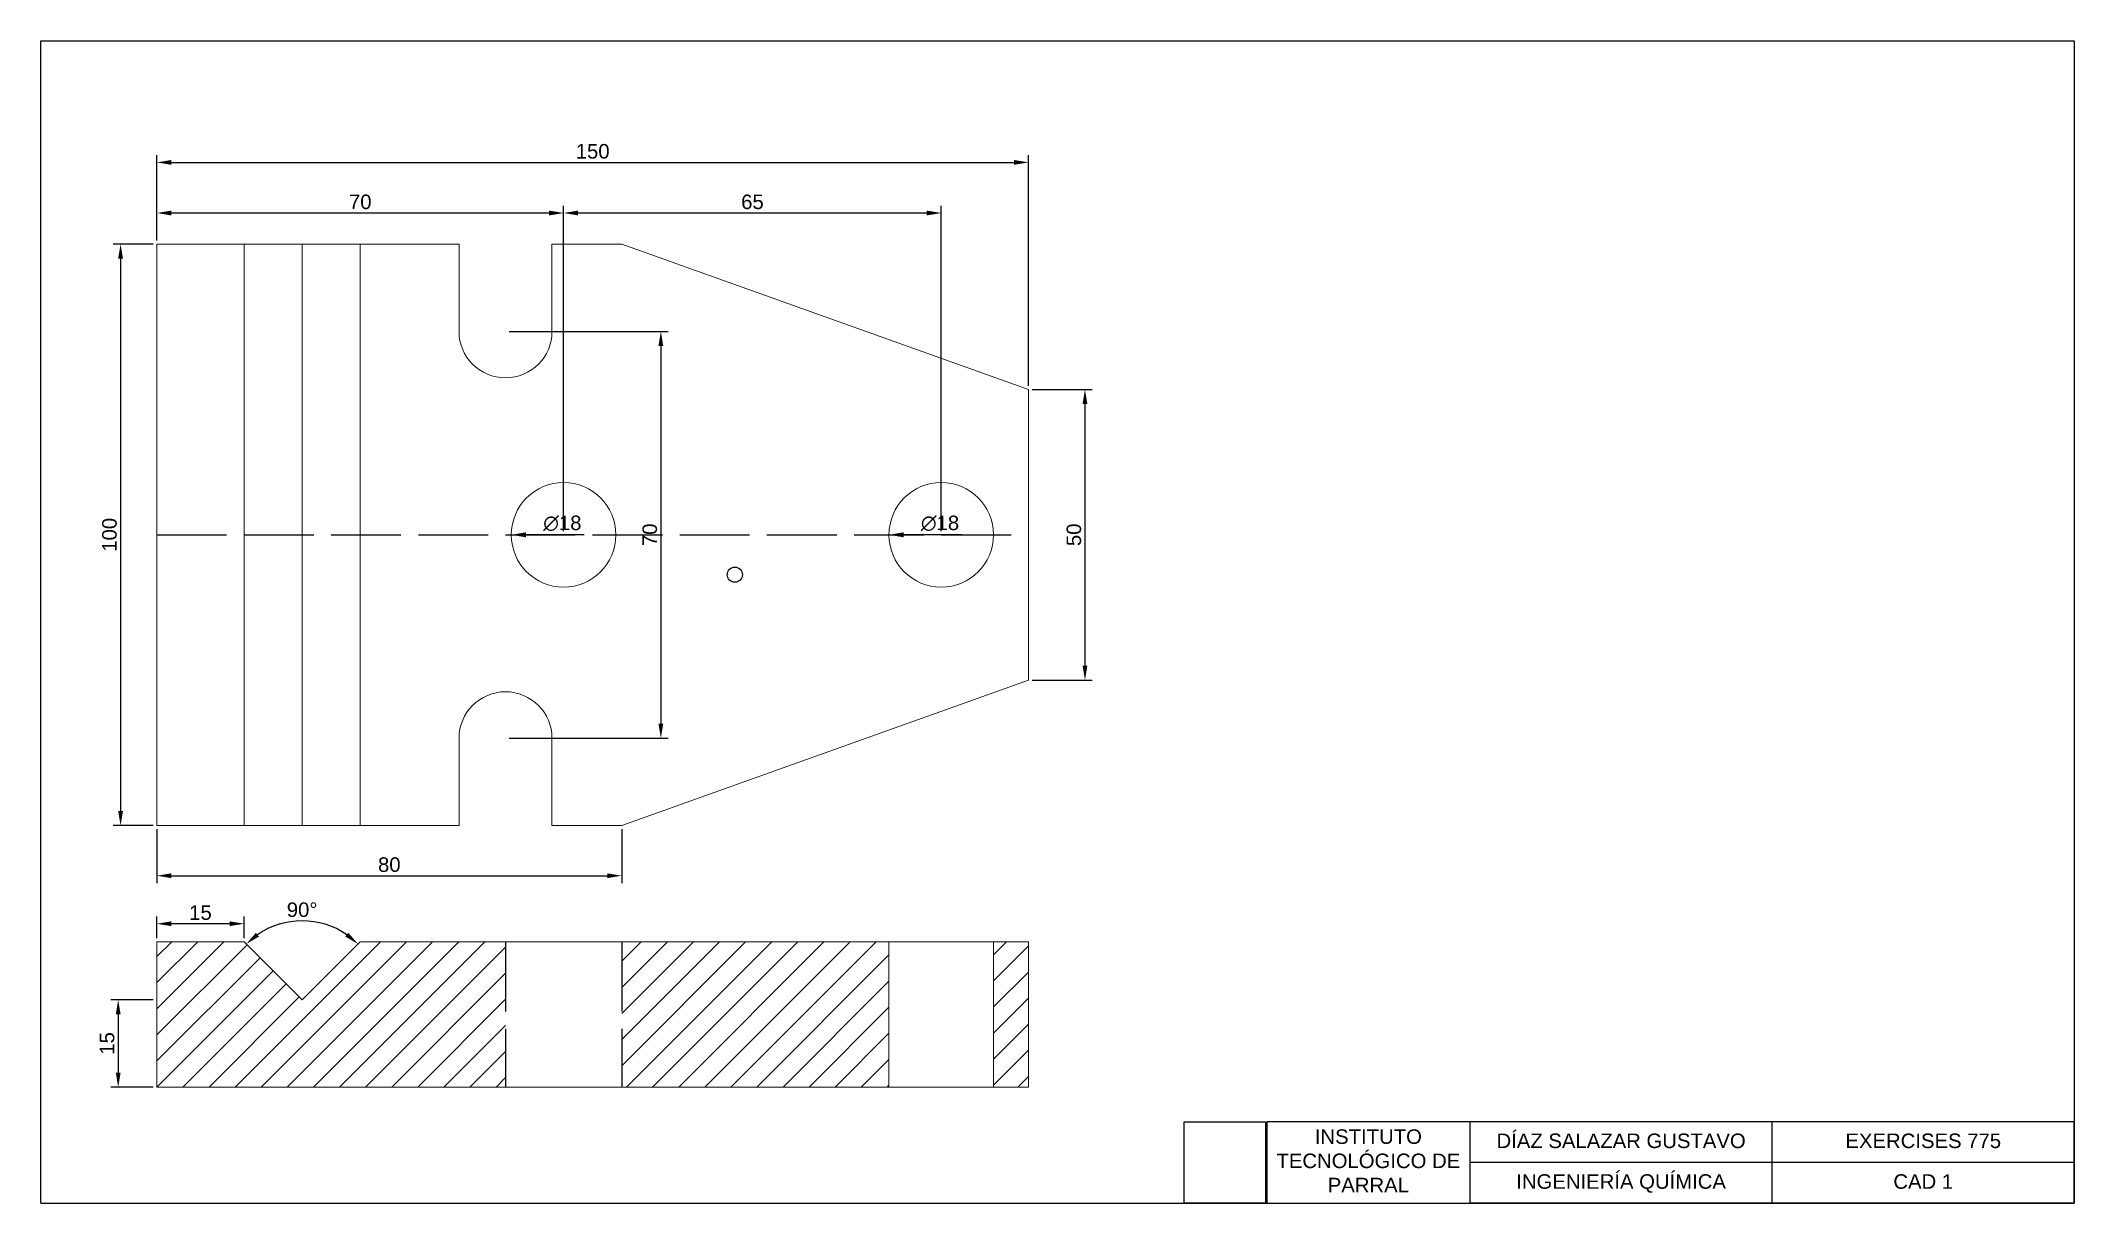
# Model space of a CAD drawing. Header units: centimetres. Extents: x 10 to 360, y 10 to 210.
import ezdxf

# ---------------------------------------------------------------- set-up
doc = ezdxf.new("R2010")
doc.units = ezdxf.units.CM
doc.linetypes.add('ACAD_ISO02W100', pattern=[15, 12, -3])
doc.layers.get('0').update_dxf_attribs({"true_color": 0xc2ced6})
for name, color, linetype, true_color in [('Cortes', 7, 'ACAD_ISO02W100', 0xababab), ('Solido', 7, 'Continuous', 0x2e2e2e), ('Sombreado', 7, 'Continuous', 0x0addf5)]:
    doc.layers.add(name, color=color, linetype=linetype, true_color=true_color)
doc.layers.add('Cotas', color=7, linetype='Continuous', lineweight=20, true_color=0xff0f0f)
doc.layers.add('Lineas', color=7, linetype='Continuous', lineweight=20, true_color=0xffffff)
doc.styles.get("Standard").update_dxf_attribs({"font": 'arial.ttf'})
doc.dimstyles.new('ISO-25', dxfattribs={"dimtxt": 2.5, "dimasz": 2.5, "dimexe": 1.25, "dimexo": 0.625, "dimtad": 1, "dimtxsty": 'Standard', "dimcen": 2.5, "dimadec": 0, "dimazin": 0, "dimtfac": 1, "dimtmove": 0, "dimatfit": 3, "dimfxl": 1, "dimarcsym": 0})
picture_1 = doc.add_image_def('image1.png', size_in_pixel=(512, 512))

# ---------------------------------------------------------------- blocks, each defined once
blk = doc.blocks.new('*D2')
at = {"layer": 'Cotas', "color": 0, "lineweight": -2, "transparency": 16777216}
blk.add_arc((55, 45), 13.59, 55.5524, 124.4476, dxfattribs=at)
at = {"layer": 'Cotas', "color": 0, "transparency": 16777216}
for points in [[(47.58, 55.89), (47.04, 56.53), (45.39, 54.61)], [(62.96, 56.53), (62.42, 55.89), (64.61, 54.61)]]:
    blk.add_solid(points, dxfattribs=at)
at = {"layer": 'Defpoints', "color": 0, "transparency": 16777216}
for p in [(58.52, 58.13), (45, 55), (65, 55), (55, 45), (55, 45)]:
    blk.add_point(p, dxfattribs=at)
at = {"layer": 'Cotas', "color": 0, "transparency": 16777216, "insert": (55, 60.49), "char_height": 2.5, "attachment_point": 5}
blk.add_mtext('90°', dxfattribs=at)
blk = doc.blocks.new('*D3')
at = {"layer": 'Cotas', "color": 0, "lineweight": -2, "transparency": 16777216}
for p, q in [((30, 55.63), (30, 59.34)), ((42.5, 58.09), (32.5, 58.09)), ((45, 55.63), (45, 59.34))]:
    blk.add_line(p, q, dxfattribs=at)
at = {"layer": 'Cotas', "color": 0, "transparency": 16777216}
for points in [[(32.5, 58.51), (32.5, 57.68), (30, 58.09)], [(42.5, 58.51), (42.5, 57.68), (45, 58.09)]]:
    blk.add_solid(points, dxfattribs=at)
at = {"layer": 'Defpoints', "color": 0, "transparency": 16777216}
for p in [(30, 58.09), (30, 55), (45, 55)]:
    blk.add_point(p, dxfattribs=at)
at = {"layer": 'Cotas', "color": 0, "transparency": 16777216, "insert": (37.5, 59.99), "char_height": 2.5, "attachment_point": 5}
blk.add_mtext('15', dxfattribs=at)
blk = doc.blocks.new('*D5')
at = {"layer": 'Cotas', "color": 0, "lineweight": -2, "transparency": 16777216}
for p, q in [((30, 74.38), (30, 65.1)), ((110, 74.38), (110, 65.1)), ((32.5, 66.35), (107.5, 66.35))]:
    blk.add_line(p, q, dxfattribs=at)
at = {"layer": 'Cotas', "color": 0, "transparency": 16777216}
for points in [[(32.5, 66.77), (32.5, 65.94), (30, 66.35)], [(107.5, 66.77), (107.5, 65.94), (110, 66.35)]]:
    blk.add_solid(points, dxfattribs=at)
at = {"layer": 'Defpoints', "color": 0, "transparency": 16777216}
for p in [(30, 75), (110, 75), (110, 66.35)]:
    blk.add_point(p, dxfattribs=at)
at = {"layer": 'Cotas', "color": 0, "transparency": 16777216, "insert": (70, 68.25), "char_height": 2.5, "attachment_point": 5}
blk.add_mtext('80', dxfattribs=at)
blk = doc.blocks.new('*D6')
at = {"layer": 'Cotas', "color": 0, "lineweight": -2, "transparency": 16777216}
for p, q in [((180.63, 150), (190.98, 150)), ((189.73, 147.5), (189.73, 102.5)), ((180.63, 100), (190.98, 100))]:
    blk.add_line(p, q, dxfattribs=at)
at = {"layer": 'Cotas', "color": 0, "transparency": 16777216}
for points in [[(189.31, 147.5), (190.14, 147.5), (189.73, 150)], [(189.31, 102.5), (190.14, 102.5), (189.73, 100)]]:
    blk.add_solid(points, dxfattribs=at)
at = {"layer": 'Defpoints', "color": 0, "transparency": 16777216}
for p in [(180, 150), (180, 100), (189.73, 100)]:
    blk.add_point(p, dxfattribs=at)
at = {"layer": 'Cotas', "color": 0, "transparency": 16777216, "insert": (187.83, 125), "char_height": 2.5, "attachment_point": 5, "rotation": 90}
blk.add_mtext('50', dxfattribs=at)
blk = doc.blocks.new('*D7')
at = {"layer": 'Cotas', "color": 0, "lineweight": -2, "transparency": 16777216}
for p, q in [((29.38, 175), (22.5, 175)), ((23.75, 172.5), (23.75, 77.5)), ((29.38, 75), (22.5, 75))]:
    blk.add_line(p, q, dxfattribs=at)
at = {"layer": 'Cotas', "color": 0, "transparency": 16777216}
for points in [[(23.33, 172.5), (24.17, 172.5), (23.75, 175)], [(23.33, 77.5), (24.17, 77.5), (23.75, 75)]]:
    blk.add_solid(points, dxfattribs=at)
at = {"layer": 'Defpoints', "color": 0, "transparency": 16777216}
for p in [(30, 175), (23.75, 75), (30, 75)]:
    blk.add_point(p, dxfattribs=at)
at = {"layer": 'Cotas', "color": 0, "transparency": 16777216, "insert": (21.85, 125), "char_height": 2.5, "attachment_point": 5, "rotation": 90}
blk.add_mtext('100', dxfattribs=at)
blk = doc.blocks.new('*D8')
at = {"layer": 'Cotas', "color": 0, "lineweight": -2, "transparency": 16777216}
for p, q in [((30, 175.62), (30, 181.61)), ((32.5, 180.36), (97.5, 180.36)), ((100, 125.62), (100, 181.61))]:
    blk.add_line(p, q, dxfattribs=at)
at = {"layer": 'Cotas', "color": 0, "transparency": 16777216}
for points in [[(32.5, 180.77), (32.5, 179.94), (30, 180.36)], [(97.5, 180.77), (97.5, 179.94), (100, 180.36)]]:
    blk.add_solid(points, dxfattribs=at)
at = {"layer": 'Defpoints', "color": 0, "transparency": 16777216}
for p in [(100, 180.36), (30, 175), (100, 125)]:
    blk.add_point(p, dxfattribs=at)
at = {"layer": 'Cotas', "color": 0, "transparency": 16777216, "insert": (65, 182.26), "char_height": 2.5, "attachment_point": 5}
blk.add_mtext('70', dxfattribs=at)
blk = doc.blocks.new('*D9')
at = {"layer": 'Cotas', "color": 0, "lineweight": -2, "transparency": 16777216}
for p, q in [((100, 125.62), (100, 181.61)), ((102.5, 180.36), (162.5, 180.36)), ((165, 125.62), (165, 181.61))]:
    blk.add_line(p, q, dxfattribs=at)
at = {"layer": 'Cotas', "color": 0, "transparency": 16777216}
for points in [[(102.5, 180.77), (102.5, 179.94), (100, 180.36)], [(162.5, 180.77), (162.5, 179.94), (165, 180.36)]]:
    blk.add_solid(points, dxfattribs=at)
at = {"layer": 'Defpoints', "color": 0, "transparency": 16777216}
for p in [(165, 180.36), (100, 125), (165, 125)]:
    blk.add_point(p, dxfattribs=at)
at = {"layer": 'Cotas', "color": 0, "transparency": 16777216, "insert": (132.5, 182.26), "char_height": 2.5, "attachment_point": 5}
blk.add_mtext('65', dxfattribs=at)
blk = doc.blocks.new('*D10')
at = {"layer": 'Cotas', "color": 0, "lineweight": -2, "transparency": 16777216}
for p, q in [((30, 175.62), (30, 190.31)), ((32.5, 189.06), (177.5, 189.06)), ((180, 150.62), (180, 190.31))]:
    blk.add_line(p, q, dxfattribs=at)
at = {"layer": 'Cotas', "color": 0, "transparency": 16777216}
for points in [[(32.5, 189.48), (32.5, 188.65), (30, 189.06)], [(177.5, 189.48), (177.5, 188.65), (180, 189.06)]]:
    blk.add_solid(points, dxfattribs=at)
at = {"layer": 'Defpoints', "color": 0, "transparency": 16777216}
for p in [(180, 189.06), (30, 175), (180, 150)]:
    blk.add_point(p, dxfattribs=at)
at = {"layer": 'Cotas', "color": 0, "transparency": 16777216, "insert": (105, 190.96), "char_height": 2.5, "attachment_point": 5}
blk.add_mtext('150', dxfattribs=at)
blk = doc.blocks.new('*D11')
at = {"layer": 'Cotas', "color": 0, "lineweight": -2, "transparency": 16777216}
for p, q in [((90.63, 160), (117.99, 160)), ((116.74, 157.5), (116.74, 92.5)), ((90.63, 90), (117.99, 90))]:
    blk.add_line(p, q, dxfattribs=at)
at = {"layer": 'Cotas', "color": 0, "transparency": 16777216}
for points in [[(116.32, 157.5), (117.15, 157.5), (116.74, 160)], [(116.32, 92.5), (117.15, 92.5), (116.74, 90)]]:
    blk.add_solid(points, dxfattribs=at)
at = {"layer": 'Defpoints', "color": 0, "transparency": 16777216}
for p in [(90, 160), (90, 90), (116.74, 90)]:
    blk.add_point(p, dxfattribs=at)
at = {"layer": 'Cotas', "color": 0, "transparency": 16777216, "insert": (114.84, 125), "char_height": 2.5, "attachment_point": 5, "rotation": 90}
blk.add_mtext('70', dxfattribs=at)
blk = doc.blocks.new('*D12')
at = {"layer": 'Cotas', "color": 0, "lineweight": -2, "transparency": 16777216}
blk.add_line((103.56, 125), (93.5, 125), dxfattribs=at)
at = {"layer": 'Cotas', "color": 0, "transparency": 16777216}
blk.add_solid([(93.5, 125.42), (93.5, 124.58), (91, 125)], dxfattribs=at)
at = {"layer": 'Defpoints', "color": 0, "transparency": 16777216}
for p in [(91, 125), (109, 125)]:
    blk.add_point(p, dxfattribs=at)
at = {"layer": 'Cotas', "color": 0, "transparency": 16777216, "insert": (99.78, 126.97), "char_height": 2.5, "attachment_point": 5}
blk.add_mtext('∅18', dxfattribs=at)
blk = doc.blocks.new('*D13')
at = {"layer": 'Cotas', "color": 0, "lineweight": -2, "transparency": 16777216}
blk.add_line((168.56, 125), (158.5, 125), dxfattribs=at)
at = {"layer": 'Cotas', "color": 0, "transparency": 16777216}
blk.add_solid([(158.5, 125.42), (158.5, 124.58), (156, 125)], dxfattribs=at)
at = {"layer": 'Defpoints', "color": 0, "transparency": 16777216}
for p in [(156, 125), (174, 125)]:
    blk.add_point(p, dxfattribs=at)
at = {"layer": 'Cotas', "color": 0, "transparency": 16777216, "insert": (164.78, 126.97), "char_height": 2.5, "attachment_point": 5}
blk.add_mtext('∅18', dxfattribs=at)
blk = doc.blocks.new('*D14')
at = {"layer": 'Cotas', "color": 0, "lineweight": -2, "transparency": 16777216}
for p, q in [((29.38, 45), (22.09, 45)), ((23.34, 42.5), (23.34, 32.5)), ((29.38, 30), (22.09, 30))]:
    blk.add_line(p, q, dxfattribs=at)
at = {"layer": 'Cotas', "color": 0, "transparency": 16777216}
for points in [[(22.93, 42.5), (23.76, 42.5), (23.34, 45)], [(22.93, 32.5), (23.76, 32.5), (23.34, 30)]]:
    blk.add_solid(points, dxfattribs=at)
at = {"layer": 'Defpoints', "color": 0, "transparency": 16777216}
for p in [(30, 45), (23.34, 30), (30, 30)]:
    blk.add_point(p, dxfattribs=at)
at = {"layer": 'Cotas', "color": 0, "transparency": 16777216, "insert": (21.44, 37.5), "char_height": 2.5, "attachment_point": 5, "rotation": 90}
blk.add_mtext('15', dxfattribs=at)

msp = doc.modelspace()

# ---------------------------------------------------------------- hatches: boundary and pattern name
at = {"layer": 'Sombreado'}
h = msp.add_hatch(dxfattribs=at)
h.set_pattern_fill('ANSI31', color=256)
h.paths.add_polyline_path([(90, 55), (65, 55), (55, 45), (45, 55), (30, 55), (30, 30), (90, 30)])
h.paths.add_polyline_path([(156, 55), (110, 55), (110, 30), (156, 30)])
h.paths.add_polyline_path([(180, 55), (174, 55), (174, 30), (180, 30)])

# ---------------------------------------------------------------- linework, layer by layer
for p, q in [((10, 10), (10, 210)), ((10, 210), (360, 210)), ((360, 210), (360, 10)), ((360, 24), (221, 24)), ((221, 24), (221, 10)), ((256, 10), (256, 24)), ((308, 10), (308, 24)), ((360, 10), (360, 24)), ((360, 17), (360, 24)), ((360, 17), (256, 17)), ((360, 10), (360, 17)), ((10, 10), (360, 10)), ((206.79, 10), (360, 10)), ((308, 10), (256, 10)), ((360, 10), (308, 10))]:
    msp.add_line(p, q)
at = {"layer": 'Cortes'}
for p, q in [((30, 125), (180, 125)), ((90, 55), (90, 30)), ((110, 55), (110, 30))]:
    msp.add_line(p, q, dxfattribs=at)
at = {"layer": 'Lineas'}
for p, q in [((30, 175), (30, 75)), ((82, 175), (30, 175)), ((45, 175), (45, 75)), ((55, 175), (55, 75)), ((65, 175), (65, 75)), ((82, 160), (82, 175)), ((110, 175), (98, 175)), ((98, 175), (98, 160)), ((180, 150), (110, 175)), ((180, 100), (180, 150)), ((110, 75), (180, 100)), ((82, 75), (82, 90)), ((98, 75), (98, 90)), ((30, 75), (82, 75)), ((98, 75), (110, 75)), ((30, 55), (45, 55)), ((30, 30), (30, 55)), ((45, 55), (55, 45)), ((55, 45), (65, 55)), ((65, 55), (180, 55)), ((156, 55), (156, 30)), ((174, 55), (174, 30)), ((180, 55), (180, 30)), ((180, 30), (30, 30))]:
    msp.add_line(p, q, dxfattribs=at)
for centre in [(100, 125), (165, 125)]:
    msp.add_circle(centre, 9, dxfattribs=at)
for centre, start, end in [((90, 160), 180, 0), ((90, 90), 0, 180)]:
    msp.add_arc(centre, 8, start, end, dxfattribs=at)
at = {"layer": 'Solido'}
msp.add_circle((129.469, 118.142), 1.3, dxfattribs=at)

# ---------------------------------------------------------------- texts
at = {"char_height": 2.5, "attachment_point": 1}
for s, width, insert in [('\\pxqc;INSTITUTO TECNOLÓGICO DE PARRAL', 35, (221, 22.723)), ('\\pxqc;DÍAZ SALAZAR GUSTAVO', 52, (256, 22)), ('\\pxqc;EXERCISES 775', 52, (308, 22)), ('\\pxqc;INGENIERÍA QUÍMICA', 52, (256, 15)), ('\\pxqc;CAD 1', 52, (308, 15))]:
    msp.add_mtext_dynamic_manual_height_columns(s, width=width, gutter_width=12.5, heights=[0], dxfattribs=dict(at, insert=insert))

# ---------------------------------------------------------------- dimensions: what is measured, and where the dimension line sits
at = {"layer": 'Cotas'}
for base, p1, p2, picture, middle in [((180, 189.062), (30, 175), (180, 150), '*D10', (105, 190.963)), ((100, 180.355), (30, 175), (100, 125), '*D8', (65, 182.257)), ((165, 180.355), (100, 125), (165, 125), '*D9', (132.5, 182.257)), ((110, 66.353), (30, 75), (110, 75), '*D5', (70, 68.255)), ((30, 58.093), (45, 55), (30, 55), '*D3', (37.5, 59.995))]:
    dim = msp.add_linear_dim(base=base, p1=p1, p2=p2, dimstyle='ISO-25', dxfattribs=at)
    dim.commit()
    dim.dimension.update_dxf_attribs({"geometry": picture, "text_midpoint": middle})
for base, p1, p2, picture, middle in [((23.752, 75), (30, 175), (30, 75), '*D7', (21.85, 125)), ((116.737, 90), (90, 160), (90, 90), '*D11', (114.835, 125)), ((189.727, 100), (180, 150), (180, 100), '*D6', (187.825, 125)), ((23.343, 30), (30, 45), (30, 30), '*D14', (21.441, 37.5))]:
    dim = msp.add_linear_dim(base=base, p1=p1, p2=p2, angle=90, dimstyle='ISO-25', dxfattribs=at)
    dim.commit()
    dim.dimension.update_dxf_attribs({"geometry": picture, "text_midpoint": middle})
for p1, p2, picture, middle in [((109, 125), (91, 125), '*D12', (99.778, 125)), ((174, 125), (156, 125), '*D13', (164.778, 125))]:
    dim = msp.add_diameter_dim_2p(p1=p1, p2=p2, dimstyle='ISO-25', dxfattribs=at)
    dim.commit()
    dim.dimension.update_dxf_attribs({"geometry": picture, "text_midpoint": middle, "dimtype": 163})
dim = msp.add_angular_dim_2l(base=(58.518, 58.13), line1=((55, 45), (65, 55)), line2=((45, 55), (55, 45)), dimstyle='ISO-25', dxfattribs=at)
dim.commit()
dim.dimension.update_dxf_attribs({"geometry": '*D2', "text_midpoint": (55, 60.495)})

# ---------------------------------------------------------------- pictures from other files: only their frames are drawn
image = msp.add_image(picture_1, insert=(206.79, 10), size_in_units=(14, 14))
image.dxf.flags = 7

doc.saveas('drawing.dxf')
